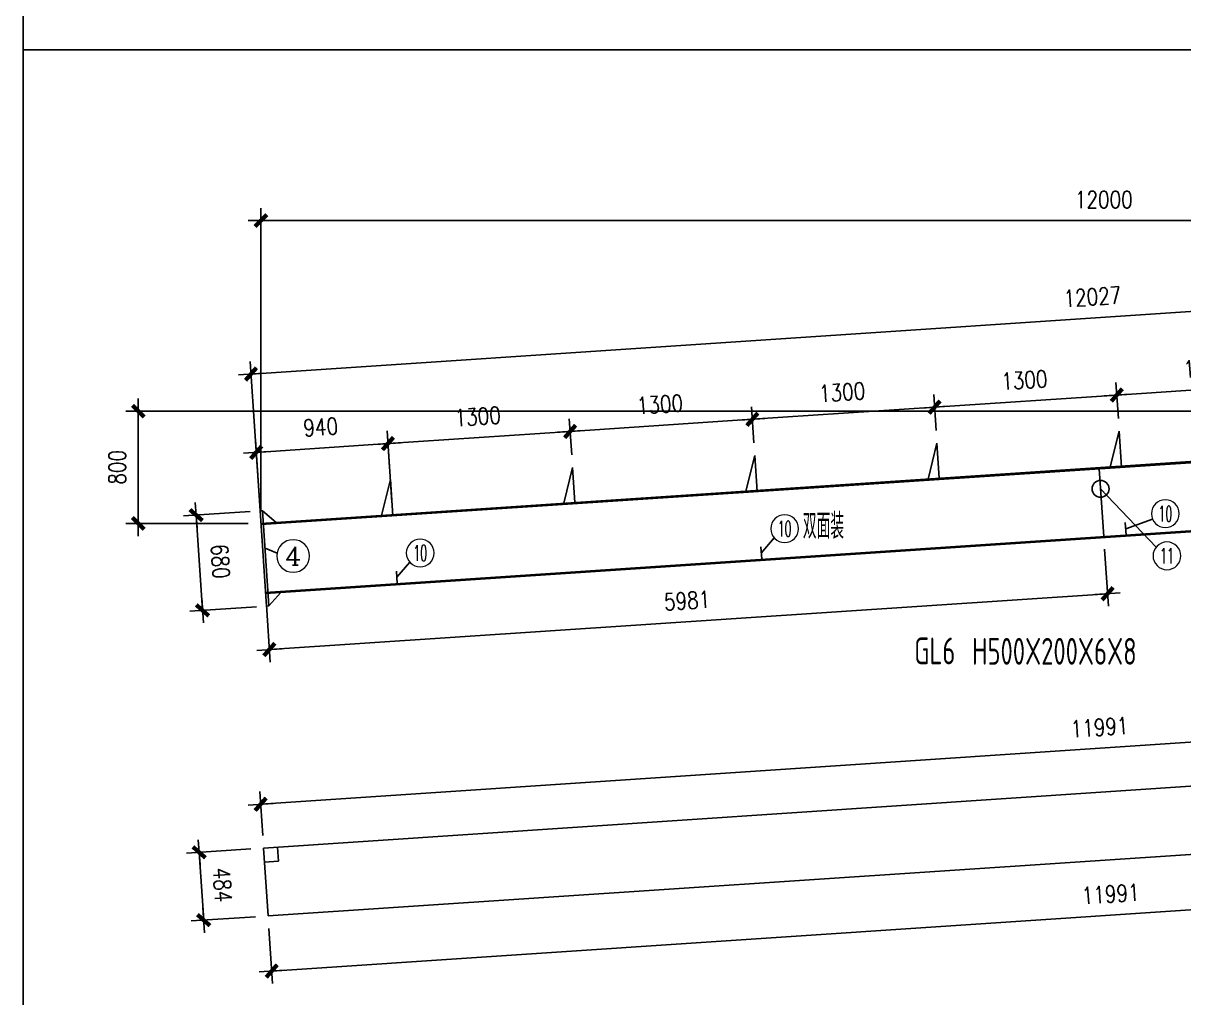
# Model space of a CAD drawing. Header units: millimetres. Extents: x 2451220 to 4527627, y -5186613 to -1639140.
# Drawn here: x 2500480 to 2508742, y -1769972 to -1763030 of the extents above; entities that cross this region are included whole.
import ezdxf
from ezdxf.enums import TextEntityAlignment as Align

# ---------------------------------------------------------------- set-up
doc = ezdxf.new("R2010")
doc.units = ezdxf.units.MM
doc.header["$LTSCALE"] = 1000
doc.header["$PDMODE"] = 34
doc.layers.add('钢架', color=7, linetype='Continuous', lineweight=25)
doc.styles.add('COMPLEX', font='COMPLEX')
doc.styles.add('DIM_FONT', font='simplex.shx', dxfattribs={"width": 0.8, "bigfont": 'hztxt.shx'})
doc.styles.add('hz', font='gbenor.shx', dxfattribs={"width": 0.75, "height": 100, "bigfont": 'gbcbig.shx'})
doc.styles.get("Standard").update_dxf_attribs({"font": 'txt', "bigfont": 'gbcbig.shx'})
doc.styles.add('TSSD_Label', font='Tssdeng.shx', dxfattribs={"width": 0.7, "bigfont": 'hztxt.shx'})
doc.dimstyles.get("Standard").update_dxf_attribs({"dimscale": 100, "dimtxt": 3.5, "dimasz": 1, "dimexe": 2.5, "dimexo": 3, "dimgap": 1.5, "dimtad": 1, "dimdec": 0, "dimzin": 0, "dimdsep": 46, "dimtxsty": 'Standard', "dimblk": 'ARCHTICK', "dimcen": 0.09, "dimadec": 0, "dimazin": 0, "dimtfac": 1, "dimtdec": 0, "dimtix": 1, "dimtmove": 2, "dimatfit": 3, "dimldrblk": 'ARCHTICK', "dimfxl": 1, "dimtolj": 1, "dimtzin": 0, "dimarcsym": 0})
doc.dimstyles.new('WGH(1)', dxfattribs={"dimscale": 1.2, "dimtxt": 100, "dimasz": 0.5, "dimexe": 75, "dimexo": 75, "dimgap": 75, "dimtad": 1, "dimdec": 0, "dimzin": 0, "dimdsep": 46, "dimtxsty": 'DIM_FONT', "dimblk1": '_DIMX', "dimblk2": '_DIMX', "dimsah": 1, "dimcen": 0.09, "dimclrd": 3, "dimclre": 3, "dimclrt": 7, "dimadec": 0, "dimazin": 0, "dimtfac": 1, "dimtdec": 0, "dimtix": 1, "dimtmove": 2, "dimatfit": 3, "dimldrblk": '_DIMX', "dimfxl": 1, "dimtolj": 1, "dimtzin": 0, "dimarcsym": 0})

# ---------------------------------------------------------------- blocks, each defined once
blk = doc.blocks.new('_DIMX')
blk.add_line((-150, 0), (150, 0))
at = {"const_width": 50}
blk.add_lwpolyline([(-70, -70), (70, 70)], dxfattribs=at)
blk = doc.blocks.new('*D2895')
at = {"color": 3, "lineweight": -2}
for p, q in [((2509573.4, -1765758.8), (2509556.3, -1765501.9)), ((2508276.3, -1765845.3), (2508259.2, -1765588.4)), ((2509561.7, -1765591.7), (2508265.8, -1765678.1))]:
    blk.add_line(p, q, dxfattribs=at)
at = {"layer": 'Defpoints', "color": 0}
for p in [(2508265.2, -1765678.2), (2509579.4, -1765848.6), (2508282.3, -1765935.1)]:
    blk.add_point(p, dxfattribs=at)
at = {"color": 3, "lineweight": -2, "xscale": 0.6, "yscale": 0.6, "zscale": 0.6}
for p, rotation in [((2509562.3, -1765591.7), 3.814074823641809), ((2508265.2, -1765678.2), 183.8140748236418)]:
    blk.add_blockref('_DIMX', p, dxfattribs=dict(at, rotation=rotation))
at = {"color": 7, "insert": (2508903.7, -1765485.2), "char_height": 120, "attachment_point": 5, "rotation": 3.81407, "style": 'DIM_FONT'}
blk.add_mtext('\\A1;1300', dxfattribs=at)
blk = doc.blocks.new('*D2896')
at = {"color": 3, "lineweight": -2}
for p, q in [((2508276.3, -1765845.3), (2508259.2, -1765588.4)), ((2506979.2, -1765931.8), (2506962, -1765674.8)), ((2508264.6, -1765678.2), (2506968.6, -1765764.6))]:
    blk.add_line(p, q, dxfattribs=at)
at = {"layer": 'Defpoints', "color": 0}
for p in [(2506968, -1765764.6), (2508282.3, -1765935.1), (2506985.2, -1766021.6)]:
    blk.add_point(p, dxfattribs=at)
at = {"color": 3, "lineweight": -2, "xscale": 0.6, "yscale": 0.6, "zscale": 0.6}
for p, rotation in [((2508265.2, -1765678.2), 3.814074823641809), ((2506968, -1765764.6), 183.8140748236418)]:
    blk.add_blockref('_DIMX', p, dxfattribs=dict(at, rotation=rotation))
at = {"color": 7, "insert": (2507606.6, -1765571.7), "char_height": 120, "attachment_point": 5, "rotation": 3.81407, "style": 'DIM_FONT'}
blk.add_mtext('\\A1;1300', dxfattribs=at)
blk = doc.blocks.new('*D2897')
at = {"color": 3, "lineweight": -2}
for p, q in [((2506979.2, -1765931.8), (2506962, -1765674.8)), ((2505682.1, -1766018.3), (2505664.9, -1765761.3)), ((2506967.4, -1765764.7), (2505671.5, -1765851.1))]:
    blk.add_line(p, q, dxfattribs=at)
at = {"layer": 'Defpoints', "color": 0}
for p in [(2505670.9, -1765851.1), (2506985.2, -1766021.6), (2505688, -1766108.1)]:
    blk.add_point(p, dxfattribs=at)
at = {"color": 3, "lineweight": -2, "xscale": 0.6, "yscale": 0.6, "zscale": 0.6}
for p, rotation in [((2506968, -1765764.6), 3.814074823641809), ((2505670.9, -1765851.1), 183.8140748236418)]:
    blk.add_blockref('_DIMX', p, dxfattribs=dict(at, rotation=rotation))
at = {"color": 7, "insert": (2506309.5, -1765658.2), "char_height": 120, "attachment_point": 5, "rotation": 3.81407, "style": 'DIM_FONT'}
blk.add_mtext('\\A1;1300', dxfattribs=at)
blk = doc.blocks.new('*D2898')
at = {"color": 3, "lineweight": -2}
for p, q in [((2505682.1, -1766018.3), (2505664.9, -1765761.3)), ((2504384.9, -1766104.7), (2504367.8, -1765847.8)), ((2505670.3, -1765851.1), (2504374.4, -1765937.5))]:
    blk.add_line(p, q, dxfattribs=at)
at = {"layer": 'Defpoints', "color": 0}
for p in [(2504373.8, -1765937.6), (2505688, -1766108.1), (2504390.9, -1766194.5)]:
    blk.add_point(p, dxfattribs=at)
at = {"color": 3, "lineweight": -2, "xscale": 0.6, "yscale": 0.6, "zscale": 0.6}
for p, rotation in [((2505670.9, -1765851.1), 3.814074823641809), ((2504373.8, -1765937.6), 183.8140748236418)]:
    blk.add_blockref('_DIMX', p, dxfattribs=dict(at, rotation=rotation))
at = {"color": 7, "insert": (2505012.4, -1765744.7), "char_height": 120, "attachment_point": 5, "rotation": 3.81407, "style": 'DIM_FONT'}
blk.add_mtext('\\A1;1300', dxfattribs=at)
blk = doc.blocks.new('*D2899')
at = {"color": 3, "lineweight": -2}
for p, q in [((2504384.9, -1766104.7), (2504367.8, -1765847.8)), ((2503087.8, -1766191.2), (2503070.7, -1765934.3)), ((2504373.2, -1765937.6), (2503077.3, -1766024))]:
    blk.add_line(p, q, dxfattribs=at)
at = {"layer": 'Defpoints', "color": 0}
for p in [(2503076.7, -1766024.1), (2504390.9, -1766194.5), (2503093.8, -1766281)]:
    blk.add_point(p, dxfattribs=at)
at = {"color": 3, "lineweight": -2, "xscale": 0.6, "yscale": 0.6, "zscale": 0.6}
for p, rotation in [((2504373.8, -1765937.6), 3.814074823641809), ((2503076.7, -1766024.1), 183.8140748236418)]:
    blk.add_blockref('_DIMX', p, dxfattribs=dict(at, rotation=rotation))
at = {"color": 7, "insert": (2503715.3, -1765831.1), "char_height": 120, "attachment_point": 5, "rotation": 3.81407, "style": 'DIM_FONT'}
blk.add_mtext('\\A1;1300', dxfattribs=at)
blk = doc.blocks.new('*D2900')
at = {"color": 3, "lineweight": -2}
for p, q in [((2503104.4, -1766440.7), (2503070.7, -1765934.3)), ((2502166.6, -1766503.2), (2502132.8, -1765996.8)), ((2502139.4, -1766086.5), (2503076.1, -1766024.1))]:
    blk.add_line(p, q, dxfattribs=at)
at = {"layer": 'Defpoints', "color": 0}
for p in [(2503076.7, -1766024.1), (2503110.4, -1766530.5), (2502172.6, -1766593)]:
    blk.add_point(p, dxfattribs=at)
at = {"color": 3, "lineweight": -2, "xscale": 0.6, "yscale": 0.6, "zscale": 0.6}
for p, rotation in [((2503076.7, -1766024.1), 3.81407483429413), ((2502138.8, -1766086.6), 183.8140748342941)]:
    blk.add_blockref('_DIMX', p, dxfattribs=dict(at, rotation=rotation))
at = {"color": 7, "insert": (2502597.8, -1765905.6), "char_height": 120, "attachment_point": 5, "rotation": 3.81407, "style": 'DIM_FONT'}
blk.add_mtext('\\A1;940', dxfattribs=at)
blk = doc.blocks.new('*D2902')
at = {"color": 3, "lineweight": -2}
for p, q in [((2502094.7, -1766508), (2501621.6, -1766539.5)), ((2501756.6, -1767211.4), (2501711.4, -1766534.1)), ((2502140, -1767186.5), (2501666.8, -1767218))]:
    blk.add_line(p, q, dxfattribs=at)
at = {"layer": 'Defpoints', "color": 0}
for p in [(2501711.4, -1766533.5), (2502184.5, -1766502), (2502229.8, -1767180.5)]:
    blk.add_point(p, dxfattribs=at)
at = {"color": 3, "lineweight": -2, "xscale": 0.6, "yscale": 0.6, "zscale": 0.6}
for p, rotation in [((2501711.4, -1766533.5), 93.81407483428777), ((2501756.6, -1767212), 273.8140748342878)]:
    blk.add_blockref('_DIMX', p, dxfattribs=dict(at, rotation=rotation))
at = {"color": 7, "insert": (2501883.6, -1766862.8), "char_height": 120, "attachment_point": 5, "rotation": 273.81407, "style": 'DIM_FONT'}
blk.add_mtext('\\A1;680', dxfattribs=at)
blk = doc.blocks.new('*D2904')
at = {"color": 3, "lineweight": -2}
for p, q in [((2514166.6, -1765703.2), (2514095.6, -1764638.7)), ((2502102.2, -1765528.5), (2514101, -1764728.6)), ((2502166.6, -1766503.2), (2502095.6, -1765438.7))]:
    blk.add_line(p, q, dxfattribs=at)
at = {"layer": 'Defpoints', "color": 0}
for p in [(2514101.6, -1764728.5), (2514172.6, -1765793), (2502172.6, -1766593)]:
    blk.add_point(p, dxfattribs=at)
at = {"color": 3, "lineweight": -2, "xscale": 0.6, "yscale": 0.6, "zscale": 0.6}
for p, rotation in [((2514101.6, -1764728.5), 3.81407483428371), ((2502101.6, -1765528.5), 183.8140748342837)]:
    blk.add_blockref('_DIMX', p, dxfattribs=dict(at, rotation=rotation))
at = {"color": 7, "insert": (2508091.6, -1764978.9), "char_height": 120, "attachment_point": 5, "rotation": 3.81407, "style": 'DIM_FONT'}
blk.add_mtext('\\A1;12027', dxfattribs=at)
blk = doc.blocks.new('*D2905')
at = {"color": 3, "lineweight": -2}
for p, q in [((2502172.6, -1766503), (2502172.6, -1764346)), ((2514172.6, -1765703), (2514172.6, -1764346)), ((2514172, -1764436), (2502173.2, -1764436))]:
    blk.add_line(p, q, dxfattribs=at)
at = {"layer": 'Defpoints', "color": 0}
for p in [(2502172.6, -1764436), (2514172.6, -1765793), (2502172.6, -1766593)]:
    blk.add_point(p, dxfattribs=at)
at = {"color": 3, "lineweight": -2, "xscale": 0.6, "yscale": 0.6, "zscale": 0.6, "rotation": 180}
blk.add_blockref('_DIMX', (2502172.6, -1764436), dxfattribs=at)
at = {"color": 3, "lineweight": -2, "xscale": 0.6, "yscale": 0.6, "zscale": 0.6}
blk.add_blockref('_DIMX', (2514172.6, -1764436), dxfattribs=at)
at = {"color": 7, "insert": (2508172.6, -1764286), "char_height": 120, "attachment_point": 5, "style": 'DIM_FONT'}
blk.add_mtext('\\A1;12000', dxfattribs=at)
blk = doc.blocks.new('*D936')
at = {"color": 3, "lineweight": -2}
for p, q in [((2514082.6, -1765793), (2501209.7, -1765793)), ((2501299.7, -1765793.6), (2501299.7, -1766592.4)), ((2502082.6, -1766593), (2501209.7, -1766593))]:
    blk.add_line(p, q, dxfattribs=at)
at = {"layer": 'Defpoints', "color": 0}
for p in [(2514172.6, -1765793), (2501299.7, -1766593), (2502172.6, -1766593)]:
    blk.add_point(p, dxfattribs=at)
at = {"color": 3, "lineweight": -2, "xscale": 0.6, "yscale": 0.6, "zscale": 0.6}
for p, rotation in [((2501299.7, -1765793), 90), ((2501299.7, -1766593), 270)]:
    blk.add_blockref('_DIMX', p, dxfattribs=dict(at, rotation=rotation))
at = {"color": 7, "insert": (2501149.7, -1766193), "char_height": 120, "attachment_point": 5, "rotation": 90, "style": 'DIM_FONT'}
blk.add_mtext('\\A1;800', dxfattribs=at)
blk = doc.blocks.new('*D2906')
at = {"color": 3, "lineweight": -2}
for p, q in [((2502101.2, -1768911), (2501643, -1768941.5)), ((2501732.8, -1768936.1), (2501764.9, -1769417.9)), ((2502133.4, -1769393.9), (2501675.1, -1769424.5))]:
    blk.add_line(p, q, dxfattribs=at)
at = {"layer": 'Defpoints', "color": 0}
for p in [(2502191, -1768905), (2501764.9, -1769418.5), (2502223.2, -1769387.9)]:
    blk.add_point(p, dxfattribs=at)
at = {"color": 3, "lineweight": -2, "xscale": 0.6, "yscale": 0.6, "zscale": 0.6}
for p, rotation in [((2501732.8, -1768935.5), 93.81407483432334), ((2501764.9, -1769418.5), 273.8140748343233)]:
    blk.add_blockref('_DIMX', p, dxfattribs=dict(at, rotation=rotation))
at = {"color": 7, "insert": (2501898.5, -1769167), "char_height": 120, "attachment_point": 5, "rotation": 273.81407, "style": 'DIM_FONT'}
blk.add_mtext('\\A1;484', dxfattribs=at)
blk = doc.blocks.new('*D2907')
at = {"color": 3, "lineweight": -2}
for p, q in [((2514149.1, -1768017.6), (2514128.4, -1767705.8)), ((2502170.9, -1768593.1), (2514133.7, -1767795.6)), ((2502185.1, -1768815.2), (2502164.3, -1768503.4))]:
    blk.add_line(p, q, dxfattribs=at)
at = {"layer": 'Defpoints', "color": 0}
for p in [(2514134.3, -1767795.6), (2514155.1, -1768107.4), (2502191, -1768905)]:
    blk.add_point(p, dxfattribs=at)
at = {"color": 3, "lineweight": -2, "xscale": 0.6, "yscale": 0.6, "zscale": 0.6}
for p, rotation in [((2514134.3, -1767795.6), 3.8140748342874), ((2502170.3, -1768593.2), 183.8140748342874)]:
    blk.add_blockref('_DIMX', p, dxfattribs=dict(at, rotation=rotation))
at = {"color": 7, "insert": (2508142.3, -1768044.7), "char_height": 120, "attachment_point": 5, "rotation": 3.81407, "style": 'DIM_FONT'}
blk.add_mtext('\\A1;11991', dxfattribs=at)
blk = doc.blocks.new('*D2908')
at = {"color": 3, "lineweight": -2}
for p, q in [((2514193.3, -1768680.1), (2514219.5, -1769073.1)), ((2502250, -1769780.9), (2514212.9, -1768983.3)), ((2502229.2, -1769477.7), (2502255.4, -1769870.7))]:
    blk.add_line(p, q, dxfattribs=at)
at = {"layer": 'Defpoints', "color": 0}
for p in [(2514187.3, -1768590.3), (2514213.5, -1768983.3), (2502223.2, -1769387.9)]:
    blk.add_point(p, dxfattribs=at)
at = {"color": 3, "lineweight": -2, "xscale": 0.6, "yscale": 0.6, "zscale": 0.6}
for p, rotation in [((2514213.5, -1768983.3), 3.8140748342831), ((2502249.4, -1769780.9), 183.8140748342831)]:
    blk.add_blockref('_DIMX', p, dxfattribs=dict(at, rotation=rotation))
at = {"color": 7, "insert": (2508221.5, -1769232.4), "char_height": 120, "attachment_point": 5, "rotation": 3.81407, "style": 'DIM_FONT'}
blk.add_mtext('\\A1;11991', dxfattribs=at)
blk = doc.blocks.new('轴线标号')
at = {"lineweight": 13}
blk.add_circle((0, 0), 0.5, dxfattribs=at)
at = {"layer": '钢架', "lineweight": 13, "style": 'COMPLEX', "width": 1.041667}
blk.add_attdef('A', text='', height=0.56, dxfattribs=at).set_placement((-0.25, -0.28), (0.25, -0.28), align=Align.FIT)
blk = doc.blocks.new('*D2941')
at = {"color": 3, "lineweight": -2}
for p, q in [((2508178.5, -1766775.9), (2508205.7, -1767183)), ((2508199.1, -1767093.3), (2502233, -1767491)), ((2502211.3, -1767173.7), (2502238.4, -1767580.8))]:
    blk.add_line(p, q, dxfattribs=at)
at = {"layer": 'Defpoints', "color": 0}
for p in [(2508172.6, -1766686.1), (2502205.3, -1767083.9), (2502232.4, -1767491)]:
    blk.add_point(p, dxfattribs=at)
at = {"color": 3, "lineweight": -2, "xscale": 0.6, "yscale": 0.6, "zscale": 0.6}
for p, rotation in [((2508199.7, -1767093.2), 3.814074834282976), ((2502232.4, -1767491), 183.8140748342829)]:
    blk.add_blockref('_DIMX', p, dxfattribs=dict(at, rotation=rotation))
at = {"color": 7, "insert": (2505206.1, -1767142.5), "char_height": 120, "attachment_point": 5, "rotation": 3.81407, "style": 'DIM_FONT'}
blk.add_mtext('\\A1;5981', dxfattribs=at)

msp = doc.modelspace()

# ---------------------------------------------------------------- linework, layer by layer
for p, q in [((2514172.6, -1765793), (2502172.6, -1766593)), ((2514173.1, -1765801), (2502173.1, -1766601)), ((2508282.3, -1765935.1), (2508219.1, -1766189.9)), ((2508282.3, -1765935.1), (2508299.4, -1766192.5)), ((2506985.2, -1766021.6), (2506922, -1766276.4)), ((2506985.2, -1766021.6), (2507001.8, -1766271)), ((2505688, -1766108.1), (2505624.8, -1766362.8)), ((2505688, -1766108.1), (2505705.2, -1766365.5)), ((2504390.9, -1766194.5), (2504327.7, -1766449.3)), ((2504390.9, -1766194.5), (2504407.6, -1766444)), ((2508140.4, -1766203.2), (2508172.6, -1766686.1)), ((2514205.3, -1766283.9), (2502205.3, -1767083.9)), ((2514205.8, -1766291.9), (2502205.8, -1767091.9)), ((2503093.8, -1766281), (2503030.6, -1766535.8)), ((2503093.8, -1766281), (2503111, -1766538.4)), ((2508545.7, -1766760.9), (2508149.7, -1766345.8)), ((2502166.6, -1766503.2), (2502184.5, -1766502)), ((2502166.6, -1766503.2), (2502211.8, -1767181.7)), ((2502184.5, -1766502), (2502229.8, -1767180.5)), ((2502184.5, -1766502), (2502280.3, -1766585.8)), ((2508325.7, -1766585.7), (2508331.6, -1766675.5)), ((2508519.9, -1766562.7), (2508328.6, -1766630.6)), ((2505826.9, -1766696.4), (2505734.4, -1766803.5)), ((2502287.9, -1766803.6), (2502202.3, -1766768.2)), ((2505731.4, -1766758.6), (2505737.4, -1766848.4)), ((2503232.7, -1766869.3), (2503140.2, -1766976.5)), ((2503137.2, -1766931.6), (2503143.2, -1767021.4)), ((2502229.8, -1767180.5), (2502313.6, -1767084.7)), ((2502211.8, -1767181.7), (2502229.8, -1767180.5)), ((2514155.1, -1768107.4), (2502191, -1768905)), ((2514187.3, -1768590.3), (2502223.2, -1769387.9)), ((2502191, -1768905), (2502223.2, -1769387.9)), ((2502290.8, -1768898.3), (2502297.5, -1768998.1)), ((2502297.5, -1768998.1), (2502197.7, -1769004.8))]:
    msp.add_line(p, q)
for points in [[(2515622.4, -1763219), (2500480.2, -1763219), (2500480.2, -1752195.6), (2515622.4, -1752195.6)], [(2515622.4, -1774242.5), (2500480.2, -1774242.5), (2500480.2, -1763219), (2515622.4, -1763219)]]:
    msp.add_lwpolyline(points, close=True)
msp.add_circle((2508149.7, -1766345.8), 60)

# ---------------------------------------------------------------- block references
ref = msp.add_blockref('轴线标号', (2508610.6, -1766523.6), dxfattribs=dict(xscale=-197.6239891201258, yscale=197.6239891201258, zscale=197.6239891199096))
ref.add_attrib('A', '10', dxfattribs={"layer": '钢架', "lineweight": 13, "height": 110.67, "style": 'COMPLEX', "width": 0.646552}).set_placement((2508561.2, -1766578.9), (2508660, -1766578.9), align=Align.FIT)
ref = msp.add_blockref('轴线标号', (2505900.4, -1766630.3), dxfattribs=dict(xscale=-197.6239891201258, yscale=197.6239891201258, zscale=197.6239891199096))
ref.add_attrib('A', '10', dxfattribs={"layer": '钢架', "lineweight": 13, "height": 110.67, "style": 'COMPLEX', "width": 0.646552}).set_placement((2505851, -1766685.6), (2505949.8, -1766685.6), align=Align.FIT)
ref = msp.add_blockref('轴线标号', (2503306.2, -1766803.3), dxfattribs=dict(xscale=-197.6239891201258, yscale=197.6239891201258, zscale=197.6239891199096))
ref.add_attrib('A', '10', dxfattribs={"layer": '钢架', "lineweight": 13, "height": 110.67, "style": 'COMPLEX', "width": 0.646552}).set_placement((2503256.7, -1766858.6), (2503355.6, -1766858.6), align=Align.FIT)
ref = msp.add_blockref('轴线标号', (2502402.2, -1766824.7), dxfattribs=dict(xscale=-232.4988107294776, yscale=232.4988107294776, zscale=232.4988107293054))
ref.add_attrib('A', '4', dxfattribs={"layer": '钢架', "lineweight": 13, "height": 130.2, "style": 'COMPLEX', "width": 1.171875}).set_placement((2502344.1, -1766889.8), (2502460.3, -1766889.8), align=Align.FIT)
ref = msp.add_blockref('轴线标号', (2508622, -1766823.7), dxfattribs=dict(xscale=-197.6239891201258, yscale=197.6239891201258, zscale=197.6239891199096))
ref.add_attrib('A', '11', dxfattribs={"layer": '钢架', "lineweight": 13, "height": 110.67, "style": 'COMPLEX', "width": 0.78125}).set_placement((2508572.6, -1766879.1), (2508671.4, -1766879.1), align=Align.FIT)

# ---------------------------------------------------------------- texts
at = {"color": 0, "style": 'TSSD_Label', "width": 0.7}
for s, height, p in [('GL6', 190.69, (2506823.5, -1767596.1)), ('H500X200X6X8', 190.695, (2507234.7, -1767599))]:
    msp.add_text(s, height=height, dxfattribs=at).set_placement(p)
at = {"layer": '钢架', "lineweight": 13, "insert": (2506030.4, -1766520.9), "char_height": 180.99, "width": 741.757, "attachment_point": 1, "style": 'hz'}
msp.add_mtext('双面装', dxfattribs=at)

# ---------------------------------------------------------------- dimensions: what is measured, and where the dimension line sits
dim = msp.add_linear_dim(base=(2502172.6, -1764436), p1=(2514172.6, -1765793), p2=(2502172.6, -1766593), dimstyle='WGH(1)')
dim.commit()
dim.dimension.update_dxf_attribs({"geometry": '*D2905', "text_midpoint": (2508172.6, -1764286)})
for p1, p2, distance, picture, middle in [((2502172.6, -1766593), (2514172.6, -1765793), 1066.8, '*D2904', (2508091.6, -1764978.9)), ((2502172.6, -1766593), (2503110.4, -1766530.5), 507.5, '*D2900', (2502597.8, -1765905.6)), ((2502229.8, -1767180.5), (2502184.5, -1766502), 474.2, '*D2902', (2501883.6, -1766862.8)), ((2508172.6, -1766686.1), (2502205.3, -1767083.9), 408, '*D2941', (2505206.1, -1767142.5)), ((2502191, -1768905), (2514155.1, -1768107.4), 312.5, '*D2907', (2508142.3, -1768044.7)), ((2502223.2, -1769387.9), (2514187.3, -1768590.3), -393.8, '*D2908', (2508221.5, -1769232.4)), ((2502191, -1768905), (2502223.2, -1769387.9), -459.3, '*D2906', (2501898.5, -1769167))]:
    dim = msp.add_aligned_dim(p1=p1, p2=p2, distance=distance, dimstyle='WGH(1)')
    dim.commit()
    dim.dimension.update_dxf_attribs({"geometry": picture, "text_midpoint": middle})
for base, p1, p2, picture, middle in [((2508265.2, -1765678.2), (2509579.4, -1765848.6), (2508282.3, -1765935.1), '*D2895', (2508903.7, -1765485.2)), ((2506968, -1765764.6), (2508282.3, -1765935.1), (2506985.2, -1766021.6), '*D2896', (2507606.6, -1765571.7)), ((2505670.9, -1765851.1), (2506985.2, -1766021.6), (2505688, -1766108.1), '*D2897', (2506309.5, -1765658.2)), ((2504373.8, -1765937.6), (2505688, -1766108.1), (2504390.9, -1766194.5), '*D2898', (2505012.4, -1765744.7)), ((2503076.7, -1766024.1), (2504390.9, -1766194.5), (2503093.8, -1766281), '*D2899', (2503715.3, -1765831.1))]:
    dim = msp.add_linear_dim(base=base, p1=p1, p2=p2, angle=3.81407, dimstyle='Standard', override={"dimscale": 1.2, "dimtxt": 100, "dimasz": 0.5, "dimexe": 75, "dimexo": 75, "dimgap": 75, "dimtxsty": 'DIM_FONT', "dimblk1": '_DIMX', "dimblk2": '_DIMX', "dimsah": 1, "dimclrd": 3, "dimclre": 3, "dimclrt": 7, "dimldrblk": '_DIMX'})
    dim.commit()
    dim.dimension.update_dxf_attribs({"geometry": picture, "text_midpoint": middle})
dim = msp.add_linear_dim(base=(2501299.7, -1766593), p1=(2514172.6, -1765793), p2=(2502172.6, -1766593), angle=90, dimstyle='WGH(1)')
dim.commit()
dim.dimension.update_dxf_attribs({"geometry": '*D936', "text_midpoint": (2501149.7, -1766193)})

doc.saveas('drawing.dxf')
